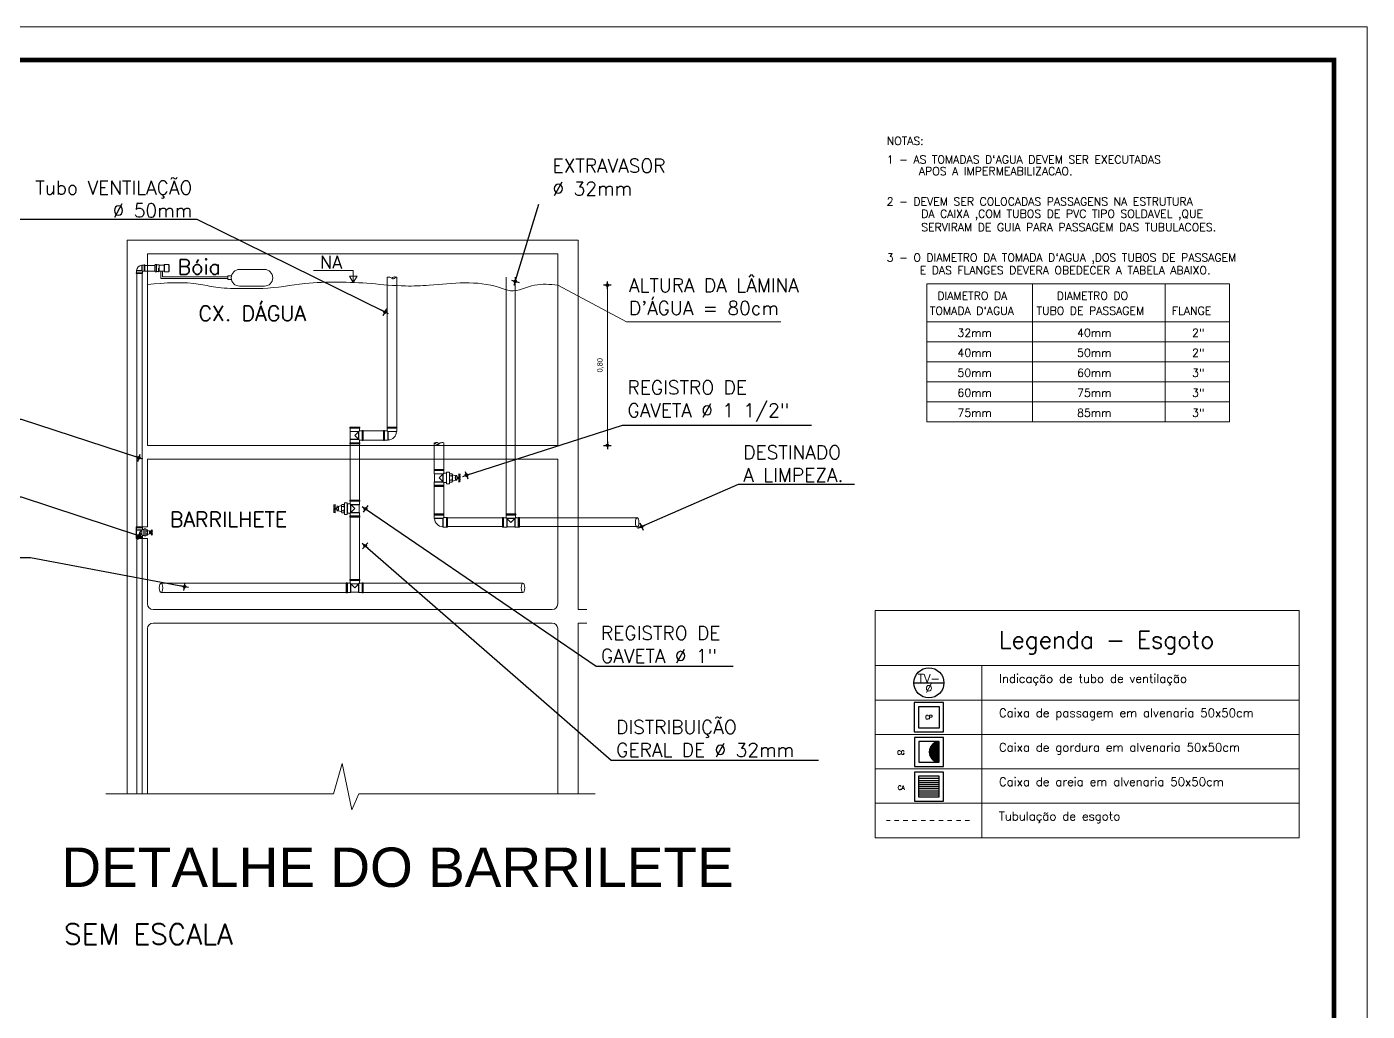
# Model space of a CAD drawing. Header units: millimetres. Extents: x 1345 to 2117, y 1214 to 1365.
# Drawn here: x 1640.81 to 1671.15, y 1274.06 to 1296.34 of the extents above; entities that cross this region are included whole.
import ezdxf
from ezdxf.enums import TextEntityAlignment as Align

# ---------------------------------------------------------------- set-up
doc = ezdxf.new("R2010")
doc.units = ezdxf.units.MM
doc.header["$LTSCALE"] = 0.5
doc.linetypes.add('HIDDEN2', pattern=[0.1875, 0.125, -0.0625])
for name, color, linetype in [('02', 2, 'Continuous'), ('APBAN', 4, 'Continuous'), ('CERC02', 3, 'Continuous'), ('COTAS', 7, 'Continuous'), ('parede', 2, 'Continuous'), ('TEXT02', 3, 'Continuous'), ('TEXTO', 3, 'Continuous'), ('tubulação esg', 4, 'Continuous'), ('TUBULAÇÃO_ESGOTO', 6, 'Continuous'), ('TXT_0', 7, 'Continuous'), ('TXT_2', 6, 'Continuous')]:
    doc.layers.add(name, color=color, linetype=linetype)
doc.styles.add('ADITIVOCAD', font='ROMANS.shx')
doc.styles.add('COTAS', font='romans.shx')
doc.styles.add('R80', font='simplex.shx', dxfattribs={"height": 0.2})
doc.styles.add('ROMANS', font='romans', dxfattribs={"height": 0.1})
doc.styles.add('SANSSERIF', font='sas_____.pfb', dxfattribs={"height": 1})
doc.styles.get("Standard").update_dxf_attribs({"font": 'arial.ttf'})
doc.dimstyles.new('COTAS', dxfattribs={"dimtxt": 0.08, "dimasz": 0.06, "dimexe": 0.18, "dimexo": 0.0625, "dimgap": 0.05, "dimtad": 1, "dimdec": 4, "dimzin": 4, "dimdsep": 46, "dimtxsty": 'R80', "dimblk1": 'DOT', "dimblk2": 'DOT', "dimsah": 1, "dimcen": 0.09, "dimse1": 1, "dimse2": 1, "dimclrt": 150, "dimadec": 0, "dimazin": 0, "dimtfac": 1, "dimtdec": 4, "dimtmove": 2, "dimatfit": 3, "dimldrblk": 'DOT', "dimfxl": 0, "dimtolj": 1, "dimtzin": 0, "dimarcsym": 0})

# ---------------------------------------------------------------- blocks, each defined once
blk = doc.blocks.new('_Dot')
at = {"color": 0, "lineweight": -2}
blk.add_line((-0.5, 0), (-1, 0), dxfattribs=at)
at = {"color": 0, "const_width": 0.5}
blk.add_lwpolyline([(-0.25, 0, 1), (0.25, 0, 1)], format="xyb", close=True, dxfattribs=at)
blk = doc.blocks.new('DOT')
for p, q in [((1.5, 0), (-1.5, 0)), ((0, -1.5), (0, 1.5))]:
    blk.add_line(p, q)
blk.add_circle((0, 0), 0.5)
blk = doc.blocks.new('AdS_It_Col2')
blk.add_line((-0.25, 0), (0.25, 0))
blk.add_circle((0, 0), 0.25)
at = {"flags": 8}
for tag, p in [('$EG', (0, 0.07)), ('$DIAM', (0, -0.091))]:
    blk.add_attdef(tag, text='', height=0.1, dxfattribs=at).set_placement(p, align=Align.MIDDLE)
blk = doc.blocks.new('Ads_ceg_cp50')
for points in [[(-0.35, -0.35), (0.35, -0.35), (0.35, 0.35), (-0.35, 0.35)], [(-0.25, -0.25), (0.25, -0.25), (0.25, 0.25), (-0.25, 0.25)]]:
    blk.add_lwpolyline(points, close=True)
at = {"flags": 8}
blk.add_attdef('$LABEL', text='', height=0.1, dxfattribs=at).set_placement((0, 0), align=Align.MIDDLE)
blk = doc.blocks.new('Ads_ceg_cg50')
for p, q in [((0.007, 0.008), (0.249, 0.25)), ((0.007, -0.006), (0.25, 0.237)), ((0.007, -0.02), (0.25, 0.223)), ((0.25, -0.231), (0.007, 0.012)), ((0.008, 0.023), (0.235, 0.25)), ((0.25, -0.217), (0.008, 0.025)), ((0.009, -0.032), (0.25, 0.209)), ((0.25, -0.203), (0.009, 0.038)), ((0.01, 0.039), (0.22, 0.25)), ((0.011, -0.045), (0.25, 0.195)), ((0.25, -0.188), (0.012, 0.05)), ((0.013, 0.057), (0.205, 0.249)), ((0.013, -0.056), (0.25, 0.181)), ((0.25, -0.174), (0.014, 0.062)), ((0.016, -0.068), (0.25, 0.166)), ((0.25, -0.16), (0.017, 0.073)), ((0.018, 0.076), (0.186, 0.243)), ((0.019, -0.079), (0.25, 0.152)), ((0.25, -0.146), (0.021, 0.083)), ((0.023, -0.089), (0.25, 0.138)), ((0.25, -0.132), (0.024, 0.094)), ((0.026, 0.098), (0.163, 0.235)), ((0.027, -0.099), (0.25, 0.124)), ((0.25, -0.118), (0.029, 0.104)), ((0.031, -0.109), (0.25, 0.11)), ((0.25, -0.104), (0.033, 0.113)), ((0.036, -0.118), (0.25, 0.096)), ((0.25, -0.089), (0.038, 0.123)), ((0.04, 0.126), (0.136, 0.222)), ((0.041, -0.128), (0.25, 0.082)), ((0.25, -0.075), (0.043, 0.132)), ((0.046, -0.136), (0.25, 0.067)), ((0.25, -0.061), (0.049, 0.14)), ((0.052, -0.145), (0.25, 0.053)), ((0.25, -0.047), (0.054, 0.149)), ((0.058, -0.153), (0.25, 0.039)), ((0.25, -0.033), (0.06, 0.157)), ((0.064, -0.161), (0.25, 0.025)), ((0.25, -0.019), (0.067, 0.164)), ((0.07, -0.169), (0.25, 0.011)), ((0.25, -0.005), (0.073, 0.172)), ((0.25, 0.01), (0.08, 0.179)), ((0.25, 0.024), (0.087, 0.186)), ((0.25, 0.038), (0.095, 0.193)), ((0.25, 0.052), (0.103, 0.199)), ((0.25, 0.066), (0.111, 0.206)), ((0.25, 0.08), (0.119, 0.211)), ((0.25, 0.094), (0.127, 0.217)), ((0.25, 0.109), (0.136, 0.222)), ((0.25, 0.123), (0.146, 0.227)), ((0.25, 0.137), (0.155, 0.232)), ((0.25, 0.151), (0.165, 0.236)), ((0.25, 0.165), (0.175, 0.24)), ((0.25, 0.179), (0.186, 0.244)), ((0.25, 0.193), (0.197, 0.247)), ((0.25, 0.208), (0.208, 0.249)), ((0.25, 0.222), (0.222, 0.25)), ((0.25, 0.236), (0.236, 0.25)), ((0.25, 0.25), (0.25, 0.25)), ((0.25, -0.245), (0.007, -0.002)), ((0.241, -0.25), (0.007, -0.016)), ((0.227, -0.25), (0.009, -0.032)), ((0.213, -0.25), (0.011, -0.049)), ((0.194, -0.246), (0.016, -0.067)), ((0.174, -0.239), (0.022, -0.088)), ((0.149, -0.229), (0.033, -0.113)), ((0.114, -0.208), (0.054, -0.148)), ((0.077, -0.176), (0.25, -0.003)), ((0.084, -0.183), (0.25, -0.017)), ((0.092, -0.19), (0.25, -0.032)), ((0.099, -0.197), (0.25, -0.046)), ((0.107, -0.203), (0.25, -0.06)), ((0.115, -0.209), (0.25, -0.074)), ((0.124, -0.214), (0.25, -0.088)), ((0.132, -0.22), (0.25, -0.102)), ((0.141, -0.225), (0.25, -0.116)), ((0.151, -0.23), (0.25, -0.131)), ((0.161, -0.234), (0.25, -0.145)), ((0.171, -0.238), (0.25, -0.159)), ((0.181, -0.242), (0.25, -0.173)), ((0.192, -0.245), (0.25, -0.187)), ((0.203, -0.248), (0.25, -0.201)), ((0.215, -0.25), (0.25, -0.215)), ((0.23, -0.25), (0.25, -0.23)), ((0.244, -0.25), (0.25, -0.244))]:
    blk.add_line(p, q)
for points in [[(-0.35, -0.35), (0.35, -0.35), (0.35, 0.35), (-0.35, 0.35)], [(-0.25, -0.25), (0.25, -0.25), (0.25, 0.25), (-0.25, 0.25)]]:
    blk.add_lwpolyline(points, close=True)
blk.add_arc((0.262, 0), 0.255, 101.467, 258.533)
at = {"flags": 8}
blk.add_attdef('$LABEL', text='', height=0.1, dxfattribs=at).set_placement((-0.129, 0), align=Align.MIDDLE)
blk = doc.blocks.new('Ads_ceg_ca50b')
for p, q in [((-0.25, 0.2), (0.25, 0.2)), ((-0.25, 0.15), (0.25, 0.15)), ((-0.25, 0.1), (0.25, 0.1)), ((-0.25, 0.05), (0.25, 0.05)), ((-0.25, 0), (0.25, 0)), ((-0.25, -0.05), (0.25, -0.05)), ((-0.25, -0.1), (0.25, -0.1)), ((-0.25, -0.15), (0.25, -0.15)), ((-0.25, -0.2), (0.25, -0.2))]:
    blk.add_line(p, q)
for points in [[(-0.35, -0.35), (0.35, -0.35), (0.35, 0.35), (-0.35, 0.35)], [(-0.25, -0.25), (0.25, -0.25), (0.25, 0.25), (-0.25, 0.25)]]:
    blk.add_lwpolyline(points, close=True)
at = {"flags": 8}
blk.add_attdef('$LABEL', text='', height=0.1, dxfattribs=at).set_placement((-0.023, 0.459), align=Align.MIDDLE)
blk = doc.blocks.new('BOLA')
for p, q in [((-1.44, 0), (1.44, 0)), ((0, -1.44), (0, 1.44))]:
    blk.add_line(p, q)
blk.add_circle((0, 0), 0.452)

msp = doc.modelspace()

# ---------------------------------------------------------------- linework, layer by layer
at = {"lineweight": 18}
for p, q in [((1660.01, 1283.129), (1669.602, 1283.129)), ((1660.01, 1277.989), (1660.01, 1283.129)), ((1669.602, 1277.989), (1669.602, 1283.129)), ((1660.01, 1281.883), (1669.602, 1281.883)), ((1662.421, 1277.989), (1662.421, 1281.883)), ((1660.01, 1281.104), (1669.602, 1281.104)), ((1660.01, 1281.104), (1669.602, 1281.104)), ((1660.01, 1280.325), (1669.602, 1280.325)), ((1660.01, 1279.547), (1669.602, 1279.547)), ((1660.01, 1278.768), (1669.602, 1278.768)), ((1660.01, 1277.989), (1669.602, 1277.989))]:
    msp.add_line(p, q, dxfattribs=at)
at = {"layer": '02', "color": 4, "lineweight": 18}
for p, q in [((1652.824, 1290.492), (1654.385, 1289.664)), ((1654.385, 1289.664), (1657.874, 1289.664))]:
    msp.add_line(p, q, dxfattribs=at)
at = {"layer": '02', "color": 7, "lineweight": 18}
msp.add_line((1653.95, 1286.927), (1653.95, 1290.432), dxfattribs=at)
at = {"layer": '02', "lineweight": 18}
msp.add_lwpolyline([(1609.945, 1251.788), (1671.145, 1251.788), (1671.145, 1296.338), (1609.945, 1296.338)], close=True, dxfattribs=at)
at = {"layer": '02', "lineweight": 18, "const_width": 0.1}
msp.add_lwpolyline([(1610.695, 1252.538), (1670.395, 1252.538), (1670.395, 1295.588), (1610.695, 1295.588)], close=True, dxfattribs=at)
at = {"layer": 'COTAS', "lineweight": 18}
for p, q in [((1648.198, 1290.82), (1647.296, 1290.82)), ((1648.198, 1290.553), (1648.198, 1290.82)), ((1648.109, 1290.697), (1648.198, 1290.697)), ((1648.198, 1290.553), (1648.109, 1290.697)), ((1648.287, 1290.697), (1648.197, 1290.697)), ((1648.198, 1290.553), (1648.287, 1290.697))]:
    msp.add_line(p, q, dxfattribs=at)
msp.add_open_spline([(1652.824, 1290.492), (1652.648, 1290.51), (1652.286, 1290.549), (1651.851, 1290.299), (1651.084, 1290.623), (1650.265, 1290.503), (1649.298, 1290.458), (1648.363, 1290.561), (1647.278, 1290.589), (1646.319, 1290.403), (1645.661, 1290.425), (1645.187, 1290.409), (1644.482, 1290.586), (1643.945, 1290.542), (1643.542, 1290.51)], degree=3, knots=[0, 0, 0, 0, 0.524106, 1.079856, 1.342524, 2.93107, 3.472606, 4.25026, 5.747679, 6.709959, 7.160989, 7.720557, 8.12396, 9.322028, 9.322028, 9.322028, 9.322028], dxfattribs=at)
at = {"layer": 'parede', "color": 7, "lineweight": 18}
for p, q in [((1643.078, 1291.508), (1653.288, 1291.508)), ((1643.078, 1291.508), (1643.078, 1278.981)), ((1653.288, 1283.154), (1653.288, 1291.508)), ((1643.542, 1291.198), (1643.542, 1286.867)), ((1643.542, 1291.198), (1652.824, 1291.198)), ((1652.824, 1286.867), (1652.824, 1291.198)), ((1643.542, 1286.867), (1652.824, 1286.867)), ((1643.542, 1286.558), (1643.542, 1285.027)), ((1643.542, 1286.558), (1652.824, 1286.558)), ((1652.824, 1283.278), (1652.824, 1286.558)), ((1643.281, 1285.027), (1643.542, 1285.027)), ((1643.281, 1285.027), (1643.281, 1284.762)), ((1643.281, 1284.762), (1643.542, 1284.762)), ((1643.542, 1284.762), (1643.542, 1283.278)), ((1643.666, 1283.154), (1652.7, 1283.154)), ((1653.288, 1283.154), (1653.485, 1283.154)), ((1643.542, 1282.721), (1643.542, 1278.981)), ((1643.666, 1282.845), (1652.7, 1282.845)), ((1652.824, 1278.981), (1652.824, 1282.721)), ((1653.288, 1282.845), (1653.485, 1282.845)), ((1653.288, 1278.981), (1653.288, 1282.845))]:
    msp.add_line(p, q, dxfattribs=at)
for centre, start, end in [((1643.666, 1283.278), 180, 270), ((1652.7, 1283.278), 270, 0), ((1643.666, 1282.721), 90, 180), ((1652.7, 1282.721), 0, 90)]:
    msp.add_arc(centre, 0.124, start, end, dxfattribs=at)
at = {"layer": 'tubulação esg', "lineweight": 18}
for p, q in [((1643.289, 1290.818), (1643.293, 1290.822)), ((1643.289, 1290.77), (1643.289, 1290.818)), ((1643.289, 1290.818), (1643.418, 1290.818)), ((1643.293, 1290.822), (1643.414, 1290.822)), ((1643.418, 1290.947), (1643.414, 1290.943)), ((1643.414, 1290.943), (1643.414, 1290.822)), ((1643.414, 1290.822), (1643.418, 1290.818)), ((1643.418, 1290.818), (1643.418, 1290.947)), ((1643.466, 1290.947), (1643.418, 1290.947)), ((1643.418, 1290.818), (1643.427, 1290.809)), ((1643.469, 1290.95), (1643.466, 1290.947)), ((1643.466, 1290.809), (1643.466, 1290.947)), ((1643.469, 1290.806), (1643.469, 1290.95)), ((1643.482, 1290.95), (1643.469, 1290.95)), ((1643.482, 1290.806), (1643.482, 1290.95)), ((1643.482, 1290.94), (1643.707, 1290.94)), ((1643.707, 1290.801), (1643.707, 1290.952)), ((1643.707, 1290.952), (1643.71, 1290.952)), ((1643.714, 1290.956), (1643.714, 1290.959)), ((1643.714, 1290.801), (1643.714, 1290.952)), ((1643.717, 1290.963), (1643.745, 1290.963)), ((1643.717, 1290.959), (1643.717, 1290.794)), ((1643.745, 1290.794), (1643.745, 1290.959)), ((1643.748, 1290.956), (1643.748, 1290.959)), ((1643.748, 1290.801), (1643.748, 1290.952)), ((1643.752, 1290.952), (1643.803, 1290.952)), ((1643.792, 1290.877), (1643.798, 1290.877)), ((1643.792, 1290.797), (1643.792, 1290.877)), ((1643.798, 1290.797), (1643.798, 1290.877)), ((1643.805, 1290.803), (1643.805, 1290.951)), ((1643.805, 1290.945), (1643.916, 1290.945)), ((1643.916, 1290.952), (1643.919, 1290.952)), ((1643.916, 1290.801), (1643.916, 1290.952)), ((1643.923, 1290.956), (1643.923, 1290.959)), ((1643.923, 1290.801), (1643.923, 1290.952)), ((1643.926, 1290.963), (1644.02, 1290.963)), ((1644.024, 1290.956), (1644.024, 1290.959)), ((1644.024, 1290.801), (1644.024, 1290.952)), ((1644.03, 1290.952), (1644.027, 1290.952)), ((1644.03, 1290.801), (1644.03, 1290.952)), ((1646.186, 1290.849), (1645.626, 1290.849)), ((1643.286, 1290.767), (1643.289, 1290.77)), ((1643.286, 1290.754), (1643.286, 1290.767)), ((1643.286, 1290.767), (1643.43, 1290.767)), ((1643.286, 1290.754), (1643.43, 1290.754)), ((1643.289, 1290.77), (1643.427, 1290.77)), ((1643.297, 1290.754), (1643.297, 1285.015)), ((1643.419, 1290.754), (1643.419, 1285.015)), ((1643.427, 1290.77), (1643.427, 1290.809)), ((1643.466, 1290.809), (1643.427, 1290.809)), ((1643.43, 1290.767), (1643.427, 1290.77)), ((1643.43, 1290.754), (1643.43, 1290.767)), ((1643.469, 1290.806), (1643.466, 1290.809)), ((1643.482, 1290.806), (1643.469, 1290.806)), ((1643.482, 1290.811), (1643.707, 1290.811)), ((1643.707, 1290.801), (1643.71, 1290.801)), ((1643.714, 1290.794), (1643.714, 1290.798)), ((1643.717, 1290.791), (1643.745, 1290.791)), ((1643.748, 1290.794), (1643.748, 1290.798)), ((1643.752, 1290.801), (1643.792, 1290.801)), ((1643.792, 1290.797), (1643.798, 1290.797)), ((1643.798, 1290.801), (1643.803, 1290.801)), ((1643.805, 1290.808), (1643.916, 1290.808)), ((1643.841, 1290.808), (1643.841, 1290.639)), ((1645.358, 1290.639), (1643.841, 1290.639)), ((1643.882, 1290.808), (1643.882, 1290.679)), ((1645.358, 1290.679), (1643.882, 1290.679)), ((1643.916, 1290.801), (1643.919, 1290.801)), ((1643.923, 1290.794), (1643.923, 1290.798)), ((1643.926, 1290.791), (1644.02, 1290.791)), ((1644.024, 1290.794), (1644.024, 1290.798)), ((1644.03, 1290.801), (1644.027, 1290.801)), ((1645.441, 1290.7), (1645.358, 1290.7)), ((1645.358, 1290.619), (1645.358, 1290.7)), ((1645.441, 1290.619), (1645.358, 1290.619)), ((1648.968, 1287.282), (1648.968, 1290.671)), ((1649.182, 1287.282), (1649.182, 1290.671)), ((1651.661, 1290.674), (1651.66, 1285.315)), ((1651.863, 1285.315), (1651.863, 1290.674)), ((1646.186, 1290.47), (1645.626, 1290.47)), ((1648.12, 1287.282), (1648.12, 1287.262)), ((1648.343, 1287.282), (1648.12, 1287.282)), ((1648.12, 1287.262), (1648.125, 1287.257)), ((1648.343, 1287.262), (1648.12, 1287.262)), ((1648.125, 1287.257), (1648.125, 1287.184)), ((1648.338, 1287.257), (1648.125, 1287.257)), ((1648.125, 1287.184), (1648.131, 1287.178)), ((1648.125, 1287.184), (1648.231, 1287.184)), ((1648.131, 1287.178), (1648.131, 1287.004)), ((1648.131, 1287.178), (1648.231, 1287.178)), ((1648.338, 1287.197), (1648.231, 1287.091)), ((1648.324, 1287.184), (1648.231, 1287.184)), ((1648.318, 1287.178), (1648.231, 1287.178)), ((1648.318, 1287.178), (1648.318, 1287.004)), ((1648.324, 1287.184), (1648.324, 1286.998)), ((1648.343, 1287.262), (1648.338, 1287.257)), ((1648.338, 1287.257), (1648.338, 1287.207)), ((1648.343, 1287.282), (1648.343, 1287.262)), ((1648.398, 1287.197), (1648.348, 1287.197)), ((1648.403, 1287.202), (1648.398, 1287.197)), ((1648.398, 1286.984), (1648.398, 1287.197)), ((1648.398, 1287.197), (1648.884, 1287.197)), ((1648.422, 1287.202), (1648.403, 1287.202)), ((1648.403, 1286.979), (1648.403, 1287.202)), ((1648.422, 1286.979), (1648.422, 1287.202)), ((1648.884, 1286.979), (1648.884, 1287.202)), ((1648.884, 1287.202), (1648.904, 1287.202)), ((1648.904, 1286.979), (1648.904, 1287.202)), ((1648.904, 1287.202), (1648.908, 1287.197)), ((1648.908, 1286.984), (1648.908, 1287.197)), ((1648.908, 1287.197), (1648.968, 1287.197)), ((1648.963, 1287.282), (1649.186, 1287.282)), ((1648.963, 1287.282), (1648.963, 1287.262)), ((1648.963, 1287.262), (1649.186, 1287.262)), ((1648.963, 1287.262), (1648.968, 1287.257)), ((1648.968, 1287.257), (1649.182, 1287.257)), ((1648.968, 1287.257), (1648.968, 1287.197)), ((1648.982, 1287.184), (1648.968, 1287.197)), ((1648.982, 1287.184), (1649.182, 1287.184)), ((1648.982, 1286.984), (1648.982, 1287.184)), ((1648.988, 1287.178), (1648.982, 1287.184)), ((1649.176, 1287.178), (1648.988, 1287.178)), ((1648.988, 1286.99), (1648.988, 1287.178)), ((1649.182, 1287.184), (1649.176, 1287.178)), ((1649.186, 1287.262), (1649.182, 1287.257)), ((1649.182, 1287.257), (1649.182, 1287.184)), ((1649.186, 1287.282), (1649.186, 1287.262)), ((1648.12, 1286.919), (1648.125, 1286.924)), ((1648.12, 1286.9), (1648.12, 1286.919)), ((1648.343, 1286.919), (1648.12, 1286.919)), ((1648.343, 1286.9), (1648.12, 1286.9)), ((1648.125, 1286.998), (1648.131, 1287.004)), ((1648.125, 1286.924), (1648.125, 1286.998)), ((1648.125, 1286.998), (1648.231, 1286.998)), ((1648.338, 1286.924), (1648.125, 1286.924)), ((1648.125, 1285.629), (1648.125, 1286.9)), ((1648.131, 1287.004), (1648.231, 1287.004)), ((1648.338, 1286.984), (1648.231, 1287.091)), ((1648.318, 1287.004), (1648.231, 1287.004)), ((1648.324, 1286.998), (1648.231, 1286.998)), ((1648.338, 1286.924), (1648.338, 1286.974)), ((1648.343, 1286.919), (1648.338, 1286.924)), ((1648.338, 1285.629), (1648.338, 1286.9)), ((1648.343, 1286.9), (1648.343, 1286.919)), ((1648.398, 1286.984), (1648.348, 1286.984)), ((1648.403, 1286.979), (1648.398, 1286.984)), ((1648.398, 1286.984), (1648.884, 1286.984)), ((1648.422, 1286.979), (1648.403, 1286.979)), ((1648.884, 1286.979), (1648.904, 1286.979)), ((1648.904, 1286.979), (1648.908, 1286.984)), ((1648.908, 1286.984), (1648.982, 1286.984)), ((1648.982, 1286.984), (1648.988, 1286.99)), ((1650.031, 1286.323), (1650.031, 1286.927)), ((1650.245, 1286.323), (1650.245, 1286.927)), ((1650.026, 1286.323), (1650.026, 1286.304)), ((1650.251, 1286.323), (1650.026, 1286.323)), ((1650.251, 1286.323), (1650.026, 1286.323)), ((1650.251, 1286.304), (1650.026, 1286.304)), ((1650.026, 1286.304), (1650.031, 1286.299)), ((1650.031, 1286.299), (1650.031, 1286.225)), ((1650.246, 1286.299), (1650.031, 1286.299)), ((1650.251, 1286.304), (1650.246, 1286.299)), ((1650.246, 1286.299), (1650.246, 1286.248)), ((1650.251, 1286.323), (1650.251, 1286.304)), ((1650.026, 1285.958), (1650.031, 1285.963)), ((1650.031, 1286.225), (1650.138, 1286.225)), ((1650.031, 1286.225), (1650.037, 1286.219)), ((1650.031, 1286.037), (1650.037, 1286.043)), ((1650.031, 1286.037), (1650.138, 1286.037)), ((1650.031, 1285.963), (1650.031, 1286.037)), ((1650.246, 1285.963), (1650.031, 1285.963)), ((1650.037, 1286.219), (1650.138, 1286.219)), ((1650.037, 1286.219), (1650.037, 1286.043)), ((1650.037, 1286.043), (1650.138, 1286.043)), ((1650.246, 1286.238), (1650.138, 1286.131)), ((1650.232, 1286.225), (1650.138, 1286.225)), ((1650.226, 1286.219), (1650.138, 1286.219)), ((1650.246, 1286.023), (1650.138, 1286.131)), ((1650.226, 1286.043), (1650.138, 1286.043)), ((1650.232, 1286.037), (1650.138, 1286.037)), ((1650.226, 1286.219), (1650.226, 1286.043)), ((1650.232, 1286.225), (1650.232, 1286.037)), ((1650.246, 1285.963), (1650.246, 1286.013)), ((1650.251, 1285.958), (1650.246, 1285.963)), ((1650.306, 1286.238), (1650.256, 1286.238)), ((1650.306, 1286.023), (1650.256, 1286.023)), ((1650.311, 1286.243), (1650.306, 1286.238)), ((1650.306, 1286.023), (1650.306, 1286.238)), ((1650.311, 1286.018), (1650.306, 1286.023)), ((1650.372, 1286.262), (1650.311, 1286.262)), ((1650.311, 1286), (1650.311, 1286.262)), ((1650.372, 1286), (1650.311, 1286)), ((1650.372, 1286), (1650.372, 1286.262)), ((1650.382, 1286.226), (1650.43, 1286.226)), ((1650.382, 1286.178), (1650.43, 1286.178)), ((1650.382, 1286.083), (1650.43, 1286.083)), ((1650.382, 1286.036), (1650.43, 1286.036)), ((1650.508, 1286.178), (1650.44, 1286.202)), ((1650.44, 1286.06), (1650.44, 1286.202)), ((1650.508, 1286.083), (1650.44, 1286.06)), ((1650.508, 1286.091), (1650.508, 1286.171)), ((1650.508, 1286.104), (1650.508, 1286.157)), ((1650.513, 1286.184), (1650.54, 1286.184)), ((1650.513, 1286.157), (1650.54, 1286.157)), ((1650.513, 1286.104), (1650.54, 1286.104)), ((1650.513, 1286.078), (1650.54, 1286.078)), ((1650.546, 1286.091), (1650.546, 1286.171)), ((1650.546, 1286.143), (1650.584, 1286.143)), ((1650.546, 1286.119), (1650.584, 1286.119)), ((1650.584, 1286.226), (1650.607, 1286.218)), ((1650.584, 1286.036), (1650.584, 1286.226)), ((1650.584, 1286.036), (1650.607, 1286.044)), ((1650.251, 1285.958), (1650.026, 1285.958)), ((1650.026, 1285.938), (1650.026, 1285.958)), ((1650.251, 1285.938), (1650.026, 1285.938)), ((1650.031, 1285.315), (1650.031, 1285.938)), ((1650.246, 1285.315), (1650.246, 1285.938)), ((1650.251, 1285.938), (1650.251, 1285.958)), ((1647.785, 1285.532), (1647.763, 1285.524)), ((1647.785, 1285.342), (1647.785, 1285.532)), ((1647.824, 1285.449), (1647.785, 1285.449)), ((1647.824, 1285.424), (1647.785, 1285.424)), ((1647.824, 1285.397), (1647.824, 1285.477)), ((1647.856, 1285.49), (1647.829, 1285.49)), ((1647.856, 1285.463), (1647.829, 1285.463)), ((1647.856, 1285.41), (1647.829, 1285.41)), ((1647.856, 1285.383), (1647.829, 1285.383)), ((1647.862, 1285.484), (1647.93, 1285.508)), ((1647.862, 1285.397), (1647.862, 1285.477)), ((1647.862, 1285.41), (1647.862, 1285.463)), ((1647.862, 1285.389), (1647.93, 1285.365)), ((1647.93, 1285.365), (1647.93, 1285.508)), ((1647.988, 1285.532), (1647.939, 1285.532)), ((1647.988, 1285.484), (1647.939, 1285.484)), ((1647.988, 1285.389), (1647.939, 1285.389)), ((1647.997, 1285.306), (1647.997, 1285.567)), ((1647.997, 1285.567), (1648.059, 1285.567)), ((1648.059, 1285.306), (1648.059, 1285.567)), ((1648.059, 1285.549), (1648.064, 1285.544)), ((1648.064, 1285.544), (1648.114, 1285.544)), ((1648.064, 1285.329), (1648.064, 1285.544)), ((1648.119, 1285.629), (1648.119, 1285.609)), ((1648.119, 1285.629), (1648.344, 1285.629)), ((1648.119, 1285.629), (1648.344, 1285.629)), ((1648.119, 1285.609), (1648.124, 1285.604)), ((1648.119, 1285.609), (1648.344, 1285.609)), ((1648.124, 1285.604), (1648.124, 1285.554)), ((1648.124, 1285.604), (1648.339, 1285.604)), ((1648.124, 1285.544), (1648.231, 1285.437)), ((1648.124, 1285.329), (1648.231, 1285.437)), ((1648.138, 1285.53), (1648.138, 1285.343)), ((1648.138, 1285.53), (1648.231, 1285.53)), ((1648.144, 1285.524), (1648.144, 1285.349)), ((1648.144, 1285.524), (1648.231, 1285.524)), ((1648.339, 1285.53), (1648.231, 1285.53)), ((1648.333, 1285.524), (1648.231, 1285.524)), ((1648.339, 1285.53), (1648.333, 1285.524)), ((1648.333, 1285.525), (1648.333, 1285.349)), ((1648.344, 1285.609), (1648.339, 1285.604)), ((1648.339, 1285.604), (1648.339, 1285.53)), ((1648.344, 1285.629), (1648.344, 1285.609)), ((1647.785, 1285.342), (1647.763, 1285.349)), ((1647.988, 1285.342), (1647.939, 1285.342)), ((1647.997, 1285.306), (1648.059, 1285.306)), ((1648.059, 1285.324), (1648.064, 1285.329)), ((1648.064, 1285.329), (1648.114, 1285.329)), ((1648.119, 1285.264), (1648.124, 1285.269)), ((1648.119, 1285.244), (1648.119, 1285.264)), ((1648.119, 1285.264), (1648.344, 1285.264)), ((1648.119, 1285.244), (1648.344, 1285.244)), ((1648.124, 1285.269), (1648.124, 1285.319)), ((1648.124, 1285.269), (1648.339, 1285.269)), ((1648.124, 1285.244), (1648.124, 1283.834)), ((1648.138, 1285.343), (1648.231, 1285.343)), ((1648.144, 1285.349), (1648.231, 1285.349)), ((1648.333, 1285.349), (1648.231, 1285.349)), ((1648.339, 1285.343), (1648.231, 1285.343)), ((1648.339, 1285.343), (1648.333, 1285.349)), ((1648.339, 1285.269), (1648.339, 1285.343)), ((1648.344, 1285.264), (1648.339, 1285.269)), ((1648.339, 1285.244), (1648.339, 1283.834)), ((1648.344, 1285.244), (1648.344, 1285.264)), ((1650.25, 1285.315), (1650.027, 1285.315)), ((1650.027, 1285.315), (1650.027, 1285.296)), ((1650.25, 1285.296), (1650.027, 1285.296)), ((1650.027, 1285.296), (1650.031, 1285.291)), ((1650.031, 1285.291), (1650.031, 1285.217)), ((1650.245, 1285.291), (1650.031, 1285.291)), ((1650.231, 1285.217), (1650.031, 1285.217)), ((1650.031, 1285.217), (1650.037, 1285.212)), ((1650.037, 1285.212), (1650.225, 1285.212)), ((1650.225, 1285.212), (1650.231, 1285.217)), ((1650.225, 1285.024), (1650.225, 1285.212)), ((1650.231, 1285.217), (1650.245, 1285.231)), ((1650.231, 1285.018), (1650.231, 1285.217)), ((1650.25, 1285.296), (1650.245, 1285.291)), ((1650.245, 1285.291), (1650.245, 1285.231)), ((1650.305, 1285.231), (1650.245, 1285.231)), ((1650.25, 1285.315), (1650.25, 1285.296)), ((1650.309, 1285.236), (1650.305, 1285.231)), ((1650.305, 1285.018), (1650.305, 1285.231)), ((1650.309, 1285.013), (1650.309, 1285.236)), ((1650.329, 1285.236), (1650.309, 1285.236)), ((1650.329, 1285.013), (1650.329, 1285.236)), ((1650.329, 1285.23), (1651.575, 1285.23)), ((1651.575, 1285.235), (1651.575, 1285.012)), ((1651.575, 1285.235), (1651.595, 1285.235)), ((1651.595, 1285.235), (1651.595, 1285.012)), ((1651.595, 1285.235), (1651.6, 1285.23)), ((1651.6, 1285.23), (1651.6, 1285.017)), ((1651.6, 1285.23), (1651.65, 1285.23)), ((1651.655, 1285.315), (1651.878, 1285.315)), ((1651.655, 1285.315), (1651.655, 1285.295)), ((1651.655, 1285.295), (1651.878, 1285.295)), ((1651.655, 1285.295), (1651.66, 1285.29)), ((1651.66, 1285.29), (1651.873, 1285.29)), ((1651.66, 1285.29), (1651.66, 1285.24)), ((1651.66, 1285.23), (1651.766, 1285.124)), ((1651.859, 1285.217), (1651.673, 1285.217)), ((1651.673, 1285.217), (1651.673, 1285.124)), ((1651.673, 1285.017), (1651.673, 1285.124)), ((1651.853, 1285.211), (1651.679, 1285.211)), ((1651.679, 1285.211), (1651.679, 1285.124)), ((1651.679, 1285.023), (1651.679, 1285.124)), ((1651.873, 1285.23), (1651.766, 1285.124)), ((1651.853, 1285.211), (1651.853, 1285.124)), ((1651.853, 1285.023), (1651.853, 1285.124)), ((1651.859, 1285.217), (1651.859, 1285.124)), ((1651.859, 1285.017), (1651.859, 1285.124)), ((1651.878, 1285.295), (1651.873, 1285.29)), ((1651.873, 1285.29), (1651.873, 1285.24)), ((1651.878, 1285.315), (1651.878, 1285.295)), ((1651.933, 1285.23), (1651.883, 1285.23)), ((1651.938, 1285.235), (1651.933, 1285.23)), ((1651.933, 1285.23), (1651.933, 1285.017)), ((1651.938, 1285.235), (1651.938, 1285.012)), ((1651.957, 1285.235), (1651.938, 1285.235)), ((1651.957, 1285.235), (1651.957, 1285.012)), ((1651.957, 1285.23), (1654.62, 1285.23)), ((1643.427, 1285.015), (1643.289, 1285.015)), ((1643.289, 1285.015), (1643.289, 1285.003)), ((1643.427, 1285.003), (1643.289, 1285.003)), ((1643.289, 1285.003), (1643.292, 1285)), ((1643.289, 1284.79), (1643.292, 1284.793)), ((1643.427, 1284.79), (1643.289, 1284.79)), ((1643.289, 1284.778), (1643.289, 1284.79)), ((1643.427, 1284.778), (1643.289, 1284.778)), ((1643.424, 1285), (1643.292, 1285)), ((1643.292, 1285), (1643.292, 1284.954)), ((1643.292, 1284.954), (1643.295, 1284.95)), ((1643.292, 1284.954), (1643.358, 1284.954)), ((1643.292, 1284.839), (1643.295, 1284.843)), ((1643.292, 1284.793), (1643.292, 1284.839)), ((1643.292, 1284.839), (1643.358, 1284.839)), ((1643.424, 1284.793), (1643.292, 1284.793)), ((1643.295, 1284.95), (1643.358, 1284.95)), ((1643.295, 1284.842), (1643.295, 1284.95)), ((1643.295, 1284.843), (1643.358, 1284.843)), ((1643.297, 1284.778), (1643.297, 1278.981)), ((1643.424, 1284.963), (1643.358, 1284.896)), ((1643.416, 1284.954), (1643.358, 1284.954)), ((1643.412, 1284.95), (1643.358, 1284.95)), ((1643.424, 1284.83), (1643.358, 1284.896)), ((1643.412, 1284.843), (1643.358, 1284.843)), ((1643.416, 1284.839), (1643.358, 1284.839)), ((1643.412, 1284.843), (1643.412, 1284.95)), ((1643.416, 1284.839), (1643.416, 1284.954)), ((1643.419, 1284.778), (1643.419, 1278.981)), ((1643.427, 1285.003), (1643.424, 1285)), ((1643.424, 1285), (1643.424, 1284.969)), ((1643.424, 1284.793), (1643.424, 1284.824)), ((1643.427, 1284.79), (1643.424, 1284.793)), ((1643.427, 1285.015), (1643.427, 1285.003)), ((1643.427, 1284.778), (1643.427, 1284.79)), ((1643.461, 1284.963), (1643.43, 1284.963)), ((1643.461, 1284.83), (1643.43, 1284.83)), ((1643.464, 1284.966), (1643.461, 1284.963)), ((1643.461, 1284.963), (1643.461, 1284.83)), ((1643.464, 1284.827), (1643.461, 1284.83)), ((1643.502, 1284.977), (1643.464, 1284.977)), ((1643.464, 1284.977), (1643.464, 1284.816)), ((1643.502, 1284.816), (1643.464, 1284.816)), ((1643.502, 1284.977), (1643.502, 1284.816)), ((1643.508, 1284.955), (1643.537, 1284.955)), ((1643.508, 1284.926), (1643.537, 1284.926)), ((1643.508, 1284.867), (1643.537, 1284.867)), ((1643.508, 1284.838), (1643.537, 1284.838)), ((1643.585, 1284.926), (1643.543, 1284.94)), ((1643.543, 1284.94), (1643.543, 1284.853)), ((1643.585, 1284.867), (1643.543, 1284.853)), ((1643.585, 1284.921), (1643.585, 1284.872)), ((1643.585, 1284.913), (1643.585, 1284.88)), ((1643.588, 1284.929), (1643.605, 1284.929)), ((1643.588, 1284.913), (1643.605, 1284.913)), ((1643.588, 1284.88), (1643.605, 1284.88)), ((1643.588, 1284.864), (1643.605, 1284.864)), ((1643.608, 1284.921), (1643.608, 1284.872)), ((1643.608, 1284.904), (1643.632, 1284.904)), ((1643.608, 1284.889), (1643.632, 1284.889)), ((1643.632, 1284.955), (1643.646, 1284.95)), ((1643.632, 1284.955), (1643.632, 1284.838)), ((1643.632, 1284.838), (1643.646, 1284.843)), ((1650.231, 1285.018), (1650.225, 1285.024)), ((1650.305, 1285.018), (1650.231, 1285.018)), ((1650.309, 1285.013), (1650.305, 1285.018)), ((1650.329, 1285.013), (1650.309, 1285.013)), ((1650.329, 1285.028), (1651.575, 1285.028)), ((1651.575, 1285.012), (1651.595, 1285.012)), ((1651.595, 1285.012), (1651.6, 1285.017)), ((1651.6, 1285.017), (1651.673, 1285.017)), ((1651.673, 1285.017), (1651.679, 1285.023)), ((1651.853, 1285.023), (1651.679, 1285.023)), ((1651.859, 1285.017), (1651.853, 1285.023)), ((1651.933, 1285.017), (1651.859, 1285.017)), ((1651.938, 1285.012), (1651.933, 1285.017)), ((1651.957, 1285.012), (1651.938, 1285.012)), ((1651.957, 1285.028), (1654.62, 1285.028)), ((1648.04, 1283.75), (1643.847, 1283.75)), ((1648.04, 1283.537), (1643.849, 1283.537)), ((1648.04, 1283.755), (1648.04, 1283.532)), ((1648.04, 1283.755), (1648.06, 1283.755)), ((1648.06, 1283.755), (1648.06, 1283.532)), ((1648.06, 1283.755), (1648.065, 1283.75)), ((1648.06, 1283.532), (1648.065, 1283.537)), ((1648.065, 1283.75), (1648.065, 1283.537)), ((1648.065, 1283.75), (1648.115, 1283.75)), ((1648.065, 1283.537), (1648.138, 1283.537)), ((1648.343, 1283.834), (1648.12, 1283.834)), ((1648.12, 1283.834), (1648.12, 1283.815)), ((1648.343, 1283.815), (1648.12, 1283.815)), ((1648.12, 1283.815), (1648.125, 1283.81)), ((1648.338, 1283.81), (1648.125, 1283.81)), ((1648.125, 1283.81), (1648.125, 1283.76)), ((1648.125, 1283.75), (1648.231, 1283.643)), ((1648.138, 1283.736), (1648.324, 1283.736)), ((1648.138, 1283.736), (1648.138, 1283.643)), ((1648.138, 1283.537), (1648.138, 1283.643)), ((1648.138, 1283.537), (1648.144, 1283.543)), ((1648.144, 1283.73), (1648.318, 1283.73)), ((1648.144, 1283.73), (1648.144, 1283.643)), ((1648.144, 1283.543), (1648.144, 1283.643)), ((1648.318, 1283.543), (1648.144, 1283.543)), ((1648.217, 1283.543), (1648.234, 1283.543)), ((1648.245, 1283.543), (1648.229, 1283.543)), ((1648.341, 1283.753), (1648.231, 1283.643)), ((1648.338, 1283.75), (1648.231, 1283.643)), ((1648.318, 1283.73), (1648.318, 1283.643)), ((1648.318, 1283.73), (1648.318, 1283.643)), ((1648.318, 1283.543), (1648.318, 1283.643)), ((1648.318, 1283.578), (1648.318, 1283.643)), ((1648.324, 1283.537), (1648.318, 1283.543)), ((1648.324, 1283.736), (1648.324, 1283.643)), ((1648.324, 1283.736), (1648.324, 1283.643)), ((1648.324, 1283.537), (1648.324, 1283.643)), ((1648.324, 1283.587), (1648.324, 1283.643)), ((1648.398, 1283.537), (1648.324, 1283.537)), ((1648.343, 1283.815), (1648.338, 1283.81)), ((1648.338, 1283.76), (1648.338, 1283.81)), ((1648.343, 1283.834), (1648.343, 1283.815)), ((1648.398, 1283.75), (1648.348, 1283.75)), ((1648.403, 1283.755), (1648.398, 1283.75)), ((1648.398, 1283.75), (1648.398, 1283.537)), ((1648.403, 1283.532), (1648.398, 1283.537)), ((1648.403, 1283.532), (1648.398, 1283.537)), ((1648.403, 1283.755), (1648.403, 1283.532)), ((1648.422, 1283.755), (1648.403, 1283.755)), ((1648.422, 1283.755), (1648.422, 1283.532)), ((1648.422, 1283.75), (1652.039, 1283.75)), ((1648.422, 1283.537), (1652.037, 1283.537)), ((1648.04, 1283.532), (1648.06, 1283.532)), ((1648.422, 1283.532), (1648.403, 1283.532)), ((1648.422, 1283.532), (1648.403, 1283.532)), ((1647.749, 1278.981), (1647.944, 1279.67)), ((1647.944, 1279.67), (1648.165, 1278.619)), ((1642.596, 1278.981), (1647.749, 1278.981)), ((1648.165, 1278.619), (1648.32, 1278.981)), ((1648.32, 1278.981), (1653.67, 1278.981))]:
    msp.add_line(p, q, dxfattribs=at)
at = {"layer": 'tubulação esg', "color": 84, "lineweight": 18}
msp.add_line((1650.244, 1285.753), (1650.244, 1285.634), dxfattribs=at)
at = {"layer": 'tubulação esg', "lineweight": 18}
for centre, radius, start, end in [((1643.418, 1290.818), 0.125, 91.4733, 178.5267), ((1643.71, 1290.956), 0.00344, 270, 0), ((1643.717, 1290.959), 0.00344, 90, 180), ((1643.745, 1290.959), 0.00344, 0, 90), ((1643.752, 1290.956), 0.00344, 180, 270), ((1643.803, 1290.951), 0.00172, 0, 90), ((1643.919, 1290.956), 0.00344, 270, 0), ((1643.926, 1290.959), 0.00344, 90, 180), ((1644.02, 1290.959), 0.00344, 0, 90), ((1644.027, 1290.956), 0.00344, 180, 270), ((1645.626, 1290.659), 0.189, 90, 270), ((1646.186, 1290.659), 0.189, 270, 90), ((1643.71, 1290.798), 0.00344, 0, 90), ((1643.717, 1290.794), 0.00344, 180, 270), ((1643.745, 1290.794), 0.00344, 270, 0), ((1643.752, 1290.798), 0.00344, 90, 180), ((1643.803, 1290.803), 0.00172, 270, 0), ((1643.919, 1290.798), 0.00344, 0, 90), ((1643.926, 1290.794), 0.00344, 180, 270), ((1644.02, 1290.794), 0.00344, 270, 0), ((1644.027, 1290.798), 0.00344, 90, 180), ((1648.348, 1287.207), 0.00979, 180, 270), ((1648.983, 1287.183), 0.193, 271.4733, 358.5267), ((1648.348, 1286.974), 0.00979, 90, 180), ((1650.256, 1286.248), 0.00987, 180, 270), ((1650.256, 1286.013), 0.00987, 90, 180), ((1650.406, 1286.202), 0.0339, 135.4223, 224.5777), ((1650.493, 1286.131), 0.121, 156.8351, 203.1649), ((1650.406, 1286.06), 0.0339, 135.4223, 224.5777), ((1650.406, 1286.202), 0.0339, 315.4223, 44.5777), ((1650.319, 1286.131), 0.121, 336.8351, 23.1649), ((1650.406, 1286.06), 0.0339, 315.4223, 44.5777), ((1650.527, 1286.171), 0.019, 135.4223, 224.5777), ((1650.575, 1286.131), 0.0676, 156.8351, 203.1649), ((1650.527, 1286.091), 0.019, 135.4223, 224.5777), ((1650.527, 1286.171), 0.019, 315.4223, 44.5777), ((1650.478, 1286.131), 0.0676, 336.8351, 23.1649), ((1650.527, 1286.091), 0.019, 315.4223, 44.5777), ((1650.618, 1286.187), 0.0122, 127.6906, 232.3094), ((1650.618, 1286.148), 0.0122, 127.6906, 232.3094), ((1650.618, 1286.113), 0.0122, 127.6906, 232.3094), ((1650.618, 1286.075), 0.0122, 127.6906, 232.3094), ((1650.603, 1286.207), 0.0122, 0, 70.6943), ((1650.603, 1286.055), 0.0122, 289.3057, 0), ((1650.603, 1286.207), 0.0122, 307.6906, 0), ((1650.603, 1286.168), 0.0122, 0, 52.3094), ((1650.603, 1286.168), 0.0122, 307.6906, 0), ((1650.603, 1286.129), 0.0122, 0, 52.3094), ((1650.603, 1286.133), 0.0122, 307.6906, 0), ((1650.603, 1286.094), 0.0122, 0, 52.3094), ((1650.603, 1286.094), 0.0122, 307.6906, 0), ((1650.603, 1286.055), 0.0122, 0, 52.3094), ((1647.767, 1285.512), 0.0122, 109.3057, 180), ((1647.767, 1285.512), 0.0122, 180, 232.3094), ((1647.767, 1285.474), 0.0122, 127.6906, 180), ((1647.767, 1285.474), 0.0122, 180, 232.3094), ((1647.767, 1285.435), 0.0122, 127.6906, 180), ((1647.767, 1285.438), 0.0122, 180, 232.3094), ((1647.767, 1285.4), 0.0122, 127.6906, 180), ((1647.767, 1285.4), 0.0122, 180, 232.3094), ((1647.767, 1285.361), 0.0122, 127.6906, 180), ((1647.767, 1285.361), 0.0122, 180, 250.6943), ((1647.752, 1285.493), 0.0122, 307.6906, 52.3094), ((1647.752, 1285.454), 0.0122, 307.6906, 52.3094), ((1647.752, 1285.419), 0.0122, 307.6906, 52.3094), ((1647.752, 1285.38), 0.0122, 307.6906, 52.3094), ((1647.843, 1285.477), 0.019, 135.4223, 224.5777), ((1647.892, 1285.437), 0.0676, 156.8351, 203.1649), ((1647.843, 1285.397), 0.019, 135.4223, 224.5777), ((1647.843, 1285.477), 0.019, 315.4223, 44.5777), ((1647.794, 1285.437), 0.0676, 336.8351, 23.1649), ((1647.843, 1285.397), 0.019, 315.4223, 44.5777), ((1647.963, 1285.508), 0.0339, 135.4223, 224.5777), ((1648.05, 1285.437), 0.121, 156.8351, 203.1649), ((1647.963, 1285.365), 0.0339, 135.4223, 224.5777), ((1647.963, 1285.508), 0.0339, 315.4223, 44.5777), ((1647.876, 1285.437), 0.121, 336.8351, 23.1649), ((1647.963, 1285.365), 0.0339, 315.4223, 44.5777), ((1648.114, 1285.554), 0.00987, 270, 0), ((1648.114, 1285.319), 0.00987, 0, 90), ((1650.23, 1285.217), 0.193, 181.4733, 268.5267), ((1651.65, 1285.24), 0.00979, 270, 0), ((1651.883, 1285.24), 0.00979, 180, 270), ((1643.43, 1284.969), 0.00606, 180, 270), ((1643.43, 1284.824), 0.00606, 90, 180), ((1643.523, 1284.94), 0.0208, 135.4223, 224.5777), ((1643.576, 1284.896), 0.0742, 156.8351, 203.1649), ((1643.523, 1284.853), 0.0208, 135.4223, 224.5777), ((1643.523, 1284.94), 0.0208, 315.4223, 44.5777), ((1643.469, 1284.896), 0.0742, 336.8351, 23.1649), ((1643.523, 1284.853), 0.0208, 315.4223, 44.5777), ((1643.597, 1284.921), 0.0117, 135.4223, 224.5777), ((1643.627, 1284.896), 0.0416, 156.8351, 203.1649), ((1643.597, 1284.872), 0.0117, 135.4223, 224.5777), ((1643.597, 1284.921), 0.0117, 315.4223, 44.5777), ((1643.567, 1284.896), 0.0416, 336.8351, 23.1649), ((1643.597, 1284.872), 0.0117, 315.4223, 44.5777), ((1643.652, 1284.931), 0.00752, 127.6906, 232.3094), ((1643.652, 1284.907), 0.00752, 127.6906, 232.3094), ((1643.652, 1284.886), 0.00752, 127.6906, 232.3094), ((1643.652, 1284.862), 0.00752, 127.6906, 232.3094), ((1643.643, 1284.943), 0.00752, 0, 70.6943), ((1643.643, 1284.85), 0.00752, 289.3057, 0), ((1643.643, 1284.943), 0.00752, 307.6906, 0), ((1643.643, 1284.919), 0.00752, 0, 52.3094), ((1643.643, 1284.919), 0.00752, 307.6906, 0), ((1643.643, 1284.895), 0.00752, 0, 52.3094), ((1643.643, 1284.898), 0.00752, 307.6906, 0), ((1643.643, 1284.874), 0.00752, 0, 52.3094), ((1643.643, 1284.874), 0.00752, 307.6906, 0), ((1643.643, 1284.85), 0.00752, 0, 52.3094), ((1648.115, 1283.76), 0.00979, 270, 0), ((1648.348, 1283.76), 0.00979, 180, 270)]:
    msp.add_arc(centre, radius, start, end, dxfattribs=at)
at = {"layer": 'tubulação esg', "lineweight": 18, "extrusion": (0, 0, -1)}
for centre in [(1654.624, 1285.124), (1652.039, 1283.643)]:
    msp.add_ellipse(centre, major_axis=(0, -0.107), ratio=0.366698, dxfattribs=at)
at = {"layer": 'tubulação esg', "lineweight": 18}
msp.add_ellipse((1643.847, 1283.643), major_axis=(0, -0.107), ratio=0.366698, dxfattribs=at)
for points in [[(1649.162, 1290.675), (1649.091, 1290.634), (1649.042, 1290.666), (1648.968, 1290.671)], [(1649.068, 1290.647), (1649.111, 1290.674), (1649.182, 1290.671)], [(1650.031, 1286.927), (1650.116, 1286.889), (1650.165, 1286.921), (1650.245, 1286.927)], [(1650.138, 1286.902), (1650.096, 1286.93), (1650.037, 1286.927)]]:
    msp.add_spline(points, degree=3, dxfattribs=at)
at = {"layer": 'TUBULAÇÃO_ESGOTO', "linetype": 'HIDDEN2', "lineweight": 18}
msp.add_line((1662.147, 1278.379), (1660.265, 1278.379), dxfattribs=at)
at = {"layer": 'TXT_2', "lineweight": 18}
for p, q in [((1661.176, 1290.519), (1661.176, 1287.402)), ((1661.176, 1290.519), (1668.029, 1290.519)), ((1663.571, 1290.519), (1663.571, 1289.665)), ((1666.571, 1290.519), (1666.571, 1289.665)), ((1668.029, 1290.519), (1668.029, 1287.402)), ((1661.176, 1289.665), (1668.029, 1289.665)), ((1663.571, 1289.665), (1663.571, 1287.402)), ((1666.571, 1289.665), (1666.571, 1287.402)), ((1661.176, 1289.212), (1668.029, 1289.212)), ((1661.176, 1288.76), (1668.029, 1288.76)), ((1661.176, 1288.307), (1668.029, 1288.307)), ((1661.176, 1287.854), (1668.029, 1287.854)), ((1661.176, 1287.402), (1668.029, 1287.402))]:
    msp.add_line(p, q, dxfattribs=at)

# ---------------------------------------------------------------- block references
at = {"lineweight": 18}
ref = msp.add_blockref('AdS_It_Col2', (1661.226, 1281.493), dxfattribs=dict(at, xscale=1.36273747222657, yscale=1.36273747222657, zscale=1.36273747222657))
ref.add_attrib('$EG', 'TV-', dxfattribs={"height": 0.1947, "style": 'ADITIVOCAD', "flags": 8}).set_placement((1661.226, 1281.589), align=Align.MIDDLE)
ref.add_attrib('$DIAM', '%%C', dxfattribs={"height": 0.1947, "style": 'ADITIVOCAD', "flags": 8}).set_placement((1661.226, 1281.37), align=Align.MIDDLE)
ref = msp.add_blockref('Ads_ceg_cp50', (1661.226, 1280.715), dxfattribs=dict(at, xscale=0.9487572958410055, yscale=0.9487572958410055, zscale=0.9487572958410055))
ref.add_attrib('$LABEL', 'CP', dxfattribs={"height": 0.0949, "style": 'ADITIVOCAD', "flags": 8}).set_placement((1661.226, 1280.715), align=Align.MIDDLE)
ref = msp.add_blockref('Ads_ceg_cg50', (1661.228, 1279.929), dxfattribs=dict(at, xscale=0.9344485523851063, yscale=0.9344485523851063, zscale=0.9344485523851063))
ref.add_attrib('$LABEL', 'CG', dxfattribs={"height": 0.0934, "style": 'ADITIVOCAD', "flags": 8}).set_placement((1660.593, 1279.916), align=Align.MIDDLE)
ref = msp.add_blockref('Ads_ceg_ca50b', (1661.226, 1279.146), dxfattribs=dict(at, xscale=0.9344485523851063, yscale=0.9344485523851063, zscale=0.9344485523851063))
ref.add_attrib('$LABEL', 'CA', dxfattribs={"height": 0.0934, "style": 'ADITIVOCAD', "flags": 8}).set_placement((1660.599, 1279.12), align=Align.MIDDLE)
at = {"layer": '02', "color": 7, "lineweight": 18, "xscale": 0.06, "yscale": 0.06, "zscale": 0.06}
for p, rotation in [((1653.95, 1290.492), 90), ((1653.95, 1286.867), 270)]:
    msp.add_blockref('BOLA', p, dxfattribs=dict(at, rotation=rotation))

# ---------------------------------------------------------------- texts
at = {"layer": '02', "color": 3, "lineweight": 18, "insert": (1653.79, 1288.679), "char_height": 0.12, "attachment_point": 5, "rotation": 90}
msp.add_mtext('\\A1;0,80', dxfattribs=at)
at = {"layer": 'APBAN', "lineweight": 18, "style": 'COTAS'}
for s, insert, char_height, attachment_point in [('EXTRAVASOR\\P%%C 32mm', (1652.707, 1292.935), 0.3094, 4), ('Tubo VENTILAÇÃO\\P%%C 50mm', (1644.555, 1292.027), 0.30938, 9), ('REGISTRO DE\\PGAVETA %%C 1 1/2"', (1654.403, 1287.867), 0.30938, 4), ('DESTINADO\\PA LIMPEZA.', (1657.023, 1286.453), 0.3094, 4), ('REGISTRO DE\\PGAVETA %%C 1"', (1653.803, 1282.361), 0.30938, 4), ('DISTRIBUIÇÃO\\PGERAL DE %%C 32mm', (1654.146, 1280.234), 0.30938, 4)]:
    msp.add_mtext(s, dxfattribs=dict(at, insert=insert, char_height=char_height, attachment_point=attachment_point))
at = {"layer": 'APBAN', "lineweight": 18, "insert": (1654.437, 1290.231), "char_height": 0.30938, "width": 4.37067, "attachment_point": 4, "style": 'COTAS'}
msp.add_mtext("ALTURA DA LÂMINA D'ÁGUA = 80cm", dxfattribs=at)
at = {"layer": 'CERC02', "lineweight": 18, "style": 'ROMANS'}
msp.add_text('SEM ESCALA', height=0.4641, dxfattribs=at).set_placement((1641.65, 1276.038, -1.5), align=Align.TOP_LEFT)
at = {"layer": 'TEXT02', "lineweight": 18, "style": 'ROMANS'}
for s, height, p in [('NA', 0.2893, (1647.447, 1291.156)), ('CX. DÁGUA', 0.3403, (1644.694, 1290.022)), ('BARRILHETE', 0.3403, (1644.048, 1285.36))]:
    msp.add_text(s, height=height, dxfattribs=at).set_placement(p, align=Align.TOP_LEFT)
msp.add_text('Bóia', height=0.3403, dxfattribs=at).set_placement((1644.223, 1290.736))
at = {"layer": 'TEXTO', "lineweight": 18, "style": 'SANSSERIF'}
msp.add_text('DETALHE DO BARRILETE', height=0.89102, dxfattribs=at).set_placement((1641.592, 1277.766), align=Align.TOP_LEFT)
at = {"layer": 'TXT_0', "lineweight": 18, "style": 'ADITIVOCAD'}
for s, height, p in [('NOTAS:', 0.1811, (1660.269, 1293.665)), ('1 - AS TOMADAS D`AGUA DEVEM SER EXECUTADAS', 0.18107, (1660.269, 1293.244)), ('APOS A IMPERMEABILIZACAO.', 0.18107, (1660.998, 1292.981)), ('2 - DEVEM SER COLOCADAS PASSAGENS NA ESTRUTURA', 0.18107, (1660.269, 1292.293)), ('DA CAIXA ,COM TUBOS DE PVC TIPO SOLDAVEL ,QUE', 0.18107, (1661.051, 1292.017)), ('SERVIRAM DE GUIA PARA PASSAGEM DAS TUBULACOES.', 0.18107, (1661.051, 1291.713)), ('3 - O DIAMETRO DA TOMADA D`AGUA ,DOS TUBOS DE PASSAGEM', 0.18107, (1660.269, 1291.026)), ('E DAS FLANGES DEVERA OBEDECER A TABELA ABAIXO.', 0.18107, (1661.017, 1290.739)), ('DIAMETRO DA', 0.18107, (1661.416, 1290.161)), ('DIAMETRO DO', 0.18107, (1664.12, 1290.161)), ('TOMADA D`AGUA', 0.18107, (1661.248, 1289.823)), ('TUBO DE PASSAGEM', 0.18107, (1663.662, 1289.823)), ('FLANGE', 0.1811, (1666.724, 1289.823)), ('32mm', 0.1811, (1661.872, 1289.324)), ('40mm', 0.1811, (1664.58, 1289.324)), ('2"', 0.1811, (1667.184, 1289.324)), ('40mm', 0.1811, (1661.872, 1288.871)), ('50mm', 0.1811, (1664.58, 1288.871)), ('2"', 0.1811, (1667.184, 1288.871)), ('50mm', 0.1811, (1661.872, 1288.418)), ('60mm', 0.1811, (1664.58, 1288.418)), ('3"', 0.1811, (1667.184, 1288.418)), ('60mm', 0.1811, (1661.872, 1287.966)), ('75mm', 0.1811, (1664.58, 1287.966)), ('3"', 0.1811, (1667.184, 1287.966)), ('75mm', 0.1811, (1661.872, 1287.513)), ('85mm', 0.1811, (1664.58, 1287.513)), ('3"', 0.1811, (1667.184, 1287.513)), ('Indicação de tubo de ventilação', 0.19468, (1662.811, 1281.493)), ('Caixa de passagem em alvenaria 50x50cm', 0.19468, (1662.811, 1280.715)), ('Caixa de gordura em alvenaria 50x50cm', 0.19468, (1662.811, 1279.936)), ('Caixa de areia em alvenaria 50x50cm', 0.19468, (1662.811, 1279.157)), ('Tubulação de esgoto', 0.19468, (1662.811, 1278.379))]:
    msp.add_text(s, height=height, dxfattribs=at).set_placement(p)
at = {"layer": 'TXT_2', "lineweight": 18, "style": 'ADITIVOCAD'}
msp.add_text('Legenda - Esgoto', height=0.38935, dxfattribs=at).set_placement((1662.811, 1282.272))

# ---------------------------------------------------------------- leaders
at = {"layer": 'APBAN', "lineweight": 18}
msp.add_leader([(1651.863, 1290.578), (1652.397, 1292.324)], dimstyle='COTAS', override={"dimldrblk": 'DOT'}, dxfattribs=at)
at = {"layer": 'APBAN', "lineweight": 18, "annotation_type": 0, "has_hookline": 1}
for points, hookline_direction, text_width in [([(1648.917, 1289.884), (1644.665, 1291.977), (1644.605, 1291.977)], 1, 3.963), ([(1643.347, 1286.584), (1640.69, 1287.455), (1640.63, 1287.455)], 1, 4.582), ([(1650.761, 1286.192), (1654.293, 1287.324), (1654.353, 1287.324)], 0, 4.169), ([(1654.721, 1285.028), (1656.913, 1285.99), (1656.973, 1285.99)], 0, 2.519), ([(1643.347, 1284.82), (1640.69, 1285.691), (1640.63, 1285.691)], 1, 2.077), ([(1648.473, 1285.43), (1653.693, 1281.869), (1653.753, 1281.869)], 0, 2.991), ([(1648.467, 1284.597), (1654.036, 1279.742), (1654.096, 1279.742)], 0, 4.582), ([(1644.377, 1283.668), (1640.894, 1284.322)], 1, 4.582)]:
    msp.add_leader(points, dimstyle='COTAS', override={"dimldrblk": 'DOT'}, dxfattribs=dict(at, hookline_direction=hookline_direction, text_width=text_width))

doc.saveas('drawing.dxf')
